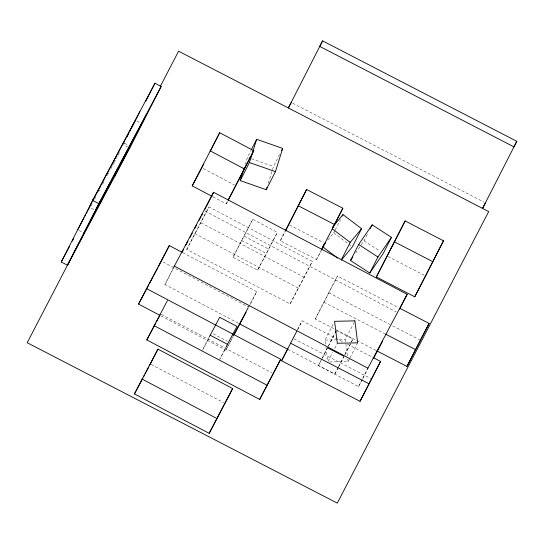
<?xml version="1.0" encoding="UTF-8"?>
<svg xmlns="http://www.w3.org/2000/svg" width="544" height="544" viewBox="0 0 544 544"><rect width="100%" height="100%" fill="white"/><g stroke="black" fill="none" stroke-linecap="round" stroke-linejoin="round"><path stroke-width="0.41" stroke-dasharray="2.72 2.04" d="M245.208 164.574L247.459 157.366L250.913 150.593M268.226 183.294L273.476 166.478L279.616 154.435M124.746 142.514L123.597 144.772L127.724 146.948M238.456 323.286L164.927 284.519L172.428 269.797M186.721 249.417L208.971 206.917L312.317 261.406L304.225 277.284L290.061 303.906L186.721 249.417L208.971 206.917M212.949 196.812L226.284 203.844L227.426 201.606M232.982 257.244L252.763 219.341L277.352 232.308L268.77 249.145L257.564 270.212L232.982 257.244L252.763 219.341M209.032 337.443L202.558 350.152L209.318 337.477M257.564 270.212L277.352 232.308M226.678 345.8L219.824 359.258L226.977 345.834M321.504 249.995L316.533 259.576L280.296 240.836L285.24 231.118M160.936 315.894L225.923 350.159L232.322 337.606M182.743 252.661L256.7 291.659L248.792 307.17L162.887 261.875M290.061 303.906L312.317 261.406M316.533 259.576L321.103 250.614M327.76 239.999L333.717 232.825L334.832 230.636M335.206 229.908L340.401 219.708M297.67 329.623L302.144 320.844L342.876 341.911M376.128 350.499L315.302 319.029L323.87 302.212L337.457 276.046L398.29 307.51M315.302 319.029L337.457 276.046M361.209 244.916L364.004 240.856L367.717 233.573M325.536 344.141L325.033 340.082L333.826 322.823M338.334 367.397L334.839 374.122L318.383 365.609L321.79 358.918M322.17 358.17L327.474 347.759M328.454 346.188L334.893 333.547M328.148 361.27L332.738 352.267M334.648 348.514L337.321 343.264M347.378 355.885L345.352 339.633L354.144 322.374M334.839 374.122L338.246 367.431M338.626 366.69L343.93 356.279M344.91 354.708L350.968 342.808L344.706 354.783M351.349 342.067L352.866 339.089L336.41 330.575M329.46 361.984L348.085 361.57L349.615 358.571M350.003 357.823L357.646 342.815M287.973 349.398L358.496 386.58L362.25 379.222M362.624 378.488L366.751 370.389M280.296 240.836L285.267 231.254M297.5 329.786L302.144 320.844M328.25 346.263L334.852 333.56M318.383 365.609L321.878 358.884M322.266 358.136L327.318 348.418M351.308 342.081L352.866 339.089M338.722 366.656L343.774 356.939M91.032 205.986L92.228 203.742M94.608 199.267L96.193 196.275M98.45 192.046L100.96 187.32M102.551 184.334L104.931 179.853M107.318 175.379L108.508 173.135M110.888 168.66L112.479 165.668M112.69 165.274L113.859 163.078M114.063 162.683L117.239 156.713M118.143 155.02L120.088 151.361M164.927 284.519L172.863 269.6M226.284 203.844L227.827 200.947M248.418 307.224L256.7 291.659M225.923 350.159L233.022 336.818M358.496 386.58L366.833 370.92M355.62 253.042L360.747 245.596M325.033 340.082L345.352 339.633M251.403 158.746L273.476 166.478M292.74 103.21L483.929 202.103M387.96 256.523L424.068 275.203M289.469 225.005L323.442 242.583M328.889 292.862L389.722 324.326M392.72 325.876L420.512 340.252M323.87 302.212L384.696 333.676M347.398 344.25L372.286 357.122M293.95 338.796L370.879 378.59M136.802 121.02L140.236 122.835M203.306 168.552L234.43 184.967M124.596 143.269L128.717 145.438M204.959 211.065L396.277 311.943M244.188 236.184L268.77 249.145M241.556 240.407L266.145 253.368M200.886 222.788L304.225 277.284M194.806 233.539L298.153 288.034M91.297 208.223L94.731 210.038M79.084 230.472L83.212 232.648M213.2 333.792L227.46 341.312M161.31 314.452L271.946 372.79M151.103 364.412L223.584 402.635M364.004 240.856L379.848 251.138M333.717 232.825L348.33 243.896M348.996 244.399L350.989 245.908M347.786 359.135L348.085 361.57M325.944 347.392L327.665 361.209"/><path stroke-width="0.82" d="M251.294 149.838L256.666 139.298L282.683 148.41L275.434 171.632L266.227 189.706L240.21 180.588L244.208 167.776M240.21 180.588L249.417 162.52L256.666 139.298M266.227 189.706L266.975 187.299M161.153 86.469L98.811 203.674L92.623 200.41L154.965 83.205L161.153 86.469L129.785 148.036L67.442 265.234L61.254 261.97L93.575 198.608M127.146 136.544L128.676 133.538M130.05 130.846L130.818 129.336M131.587 127.833L139.774 111.765M145.785 101.225L154.965 83.205M67.442 265.234L99.763 201.872M114.594 176.596L145.962 115.029M212.208 196.418L192.202 185.871L219.688 132.722L253.769 150.695L228.208 200.219M201.824 167.776L203.728 164.043M210.562 150.62L219.688 132.722M159.44 315.105L138.523 304.076L169.3 245.575L181.995 252.273M169.3 245.575L158.243 267.016M172.802 269.056L213.588 192.27L407.157 294.331L399.656 309.053M204.585 209.936L213.588 192.27M146.431 288.565L280.718 359.292L259.678 399.446L146.798 339.925L167.443 300.512M228.181 200.11L253.769 150.695M134.45 393.931L157.937 349.146L232.662 388.545L209.168 433.33L134.45 393.931L142.8 378.23M157.937 349.146L149.559 365.514M485.432 202.885L482.562 208.413L516.8 141.318L322.599 40.868L288.361 107.964L291.23 102.435M281.534 150.668L282.683 148.41M209.413 336.695L219.694 317.302L236.96 326.407L226.678 345.8M285.62 230.37L306.605 189.502L342.842 208.25L332.948 227.671M306.605 189.502L285.654 230.513M233.077 336.124L248.023 307.965M209.168 433.33L232.662 388.545M321.864 249.118L342.842 208.25M342.258 216.07L342.999 214.615L361.597 228.704L352.315 246.915L341.476 259.964M259.678 399.446L280.718 359.292M373.041 357.517L380.582 361.413L360.026 401.336L281.588 360.76L296.732 331.276M341.306 259.889L350.214 242.406L361.597 228.704M350.499 260.494L358.666 244.467L372.171 224.835L391.456 237.347L383.289 253.368L369.777 273.006L350.499 260.494L352.825 257.108M370.314 228.473L372.171 224.835M369.777 273.006L377.944 256.986L391.456 237.347M376.394 276.964L405.137 220.952L443.496 240.795L425.571 275.978L414.759 296.806L376.394 276.964L405.137 220.952M367.125 369.655L407.157 294.331M360.026 401.336L380.582 361.413M414.759 296.806L443.496 240.795M376.883 350.887L406.919 366.425L429.08 323.435L399.792 308.285M429.08 323.435L406.919 366.425M110.915 181.512L27.2 342.727L337.3 503.132L488.689 211.589L178.588 51.184L160.201 86.598M322.599 40.868L319.729 46.403L513.924 146.853L516.8 141.318M321.892 249.261L324.952 243.365M281.588 360.76L287.776 348.84M335.247 332.812L336.022 331.323M89.23 207.135L135.028 121.047M77.71 229.745L84.082 217.77M84.878 216.267L85.673 214.771M86.476 213.275L87.271 211.779M88.067 210.283L90.059 206.536M61.254 261.97L69.374 246.697M72.372 241.067L73.76 238.462M95.418 210.399L141.617 123.556M83.898 233.009L130.098 146.166M192.202 185.871L201.443 168.497M138.523 304.076L148.777 284.804M149.566 283.322L153.116 276.651M153.904 275.169L157.454 268.498M181.988 252.443L183.573 249.458M185.558 245.732L187.938 241.25M189.924 237.524L192.304 233.05M194.684 228.575L196.67 224.842M199.05 220.368L201.035 216.634M201.831 215.145L202.62 213.656M146.798 339.925L155.842 322.925M156.624 321.45L160.167 314.792M143.596 376.734L144.391 375.238M145.187 373.742L148.764 367.01M234.206 334.594L246.031 312.358M373.578 358.238L382.704 341.081M332.704 227.011L342.999 214.615M323.422 245.222L325.591 242.61M249.036 157.916L250.614 158.474M249.417 162.52L275.434 171.632M394.318 241.781L432.684 261.623M298.187 205.72L334.424 224.461M385.451 334.064L415.487 349.608M327.474 347.759L343.93 356.279M290.537 343.196L368.975 383.772M210.059 150.817L244.147 168.79M174.304 266.111L367.873 368.179M239.204 323.68L287.973 349.398M210.174 335.206L227.44 344.304M154.074 325.645L266.954 385.166M142.025 379.052L216.75 418.452M358.666 244.467L377.944 256.986M332.282 228.82L350.214 242.406M322.34 246.527L337.613 258.101M354.912 320.872L334.587 321.32L337.321 343.264L357.646 342.815L354.912 320.872"/></g></svg>
